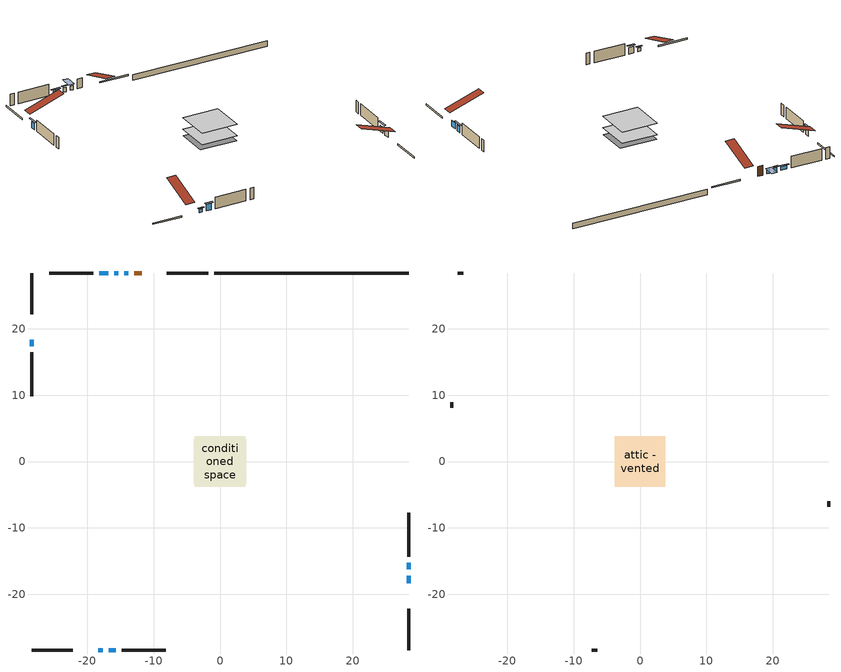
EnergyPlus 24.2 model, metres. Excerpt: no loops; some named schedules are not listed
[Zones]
conditioned space
 floor adiabatic (AdiabaticFloorConstruction): -3.8,-3.8 -3.8,3.8 3.8,3.8 3.8,-3.8 z0.31
 floor foundation (Slab1 construction): -3.96,-3.35 -3.96,3.35 3.96,3.35 3.96,-3.35 z-0.91
 wall outside (RimJoist1 construction): -1.77,28.42 -8.02,28.42 / -28.42,-28.42 -22.17,-28.42 / -28.42,28.42 -28.42,22.17 / 28.42,-28.42 28.42,-22.17 z0.31:0.61
 wall outside (AdiabaticWallConstruction 1): -11.83,28.42 -12.9,28.42 z0.31:2.34
 wall outside (AdiabaticWallConstruction): -13.83,28.42 -14.42,28.42 / -15.34,28.42 -15.93,28.42 z0.31:1.23; 28.42,-18.36 28.42,-17.19 / 28.42,-16.26 28.42,-15.29 / -28.42,18.36 -28.42,17.39 z0.31:1.53; -16.86,28.42 -18.18,28.42 / -18.36,-28.42 -17.7,-28.42 z0.31:1.05; -16.77,-28.42 -15.73,-28.42 z0.31:1.68
 wall outside (Wall1 construction): -19.11,28.42 -25.72,28.42 / -14.8,-28.42 -8.19,-28.42 / -28.42,16.47 -28.42,9.86 / 28.42,-14.37 28.42,-7.75 z0.31:2.75
 wall foundation (FoundationWall1 construction): 28.42,28.42 -0.84,28.42 z-0.91:0.31
 window (WindowConstruction 6): -13.83,28.42 -14.41,28.42 z0.31:1.22
 window (WindowConstruction 7): -15.34,28.42 -15.93,28.42 z0.31:1.22
 window (WindowConstruction): 28.42,-18.36 28.42,-17.19 z0.31:1.53
 window (WindowConstruction 1): 28.42,-16.26 28.42,-15.29 z0.31:1.53
 window (WindowConstruction 2): -16.86,28.42 -18.18,28.42 z0.31:1.05
 window (WindowConstruction 3): -18.36,-28.42 -17.7,-28.42 z0.31:1.05
 window (WindowConstruction 4): -16.77,-28.42 -15.73,-28.42 z0.31:1.68
 window (WindowConstruction 5): -28.42,18.36 -28.42,17.4 z0.31:1.53
 door (Door): -11.83,28.42 -12.9,28.42 z0.31:2.34
 ceiling adiabatic (AdiabaticFloorConstruction): 3.8,-3.8 3.8,3.8 -3.8,3.8 -3.8,-3.8 z0.31
attic - vented
 floor to conditioned space (Floor1 construction Reversed): -3.8,-3.8 -3.8,3.8 3.8,3.8 3.8,-3.8 z2.75
 wall outside (Wall2 construction): -26.65,28.42 -27.49,28.42 / -7.26,-28.42 -6.42,-28.42 / -28.42,8.93 -28.42,8.09 / 28.42,-6.82 28.42,-5.98 z0.31:2.75
 roof outside (Roof1 construction): -10.9,28.42,2.75 -10.9,21.02,5.21 -8.95,21.02,5.21 -8.95,28.42,2.75; -19.29,-28.42,2.75 -19.29,-21.02,5.21 -21.24,-21.02,5.21 -21.24,-28.42,2.75; -28.42,19.29,2.75 -21.02,19.29,5.21 -21.02,21.24,5.21 -28.42,21.24,2.75; 28.42,-19.29,2.75 21.02,-19.29,5.21 21.02,-21.24,5.21 28.42,-21.24,2.75
shading: -14.71,28.42 -13.53,28.42 -13.53,30.86 -14.71,30.86 z1.52; -16.23,28.42 -15.04,28.42 -15.04,28.72 -16.23,28.72 z1.52; 28.42,-14.68 28.42,-16.87 28.72,-16.87 28.72,-14.68 z2.14; -18.48,28.42 -16.56,28.42 -16.56,28.72 -18.48,28.72 z1.35; -17.4,-28.42 -18.66,-28.42 -18.66,-28.72 -17.4,-28.72 z1.35; -15.43,-28.42 -17.07,-28.42 -17.07,-28.72 -15.43,-28.72 z1.98; -28.42,16.79 -28.42,18.97 -28.72,18.97 -28.72,16.79 z2.14
[Building]
Building 1: Terrain=Suburbs
[Site:Location]
Fredericton_NB: Latitude {deg}=45.87; Longitude {deg}=-66.54; Time Zone {hr}=-4; Elevation {m}=21; Keep Site Location Information=Yes
[Site:GroundTemperature:Shallow]
1.40444, -0.745387, -0.917552, 0.102649, 4.19819, 8.27465, 11.8087, 14.0475, 14.2377, 12.4168, 8.97287, 5.02146
[Site:WaterMainsTemperature]
Calculation Method=Schedule; Temperature Schedule=mains temperature schedule
[Material] Roughness=Rough; Thermal Absorptance=0.9
Name | Thickness {m} | Conductivity {W/m-K} | Density {kg/m3} | Specific Heat {J/kg-K} | Solar Absorptance | Visible Absorptance
asphalt or fiberglass shingles | 0.00635 | 0.162714 | 1121.4 | 1465.45 | 0.4 | 0.4
ceiling loosefill ins | 0.0846667 | 0.0480833 | 16.02 | 1046.75 | 0.7 | 0.7
ceiling stud and cavity | 0.1397 | 0.0873758 | 65.682 | 1177.47 | 0.7 | 0.7
concrete 4.0 in. | 0.1016 | 1.803125 | 2242.8 | 837.4 | 0.7 | 0.7
concrete 8.0 in. | 0.2032 | 1.803125 | 2242.8 | 837.4 | 0.7 | 0.7
door material | 0.04445 | 0.327969 | 512.64 | 1214.23 | 0.7 | 0.7
floor covering | 0.0127 | 0.0433444 | 54.468 | 1339.84 | 0.6 | 0.6
floor rigid ins; wall rigid ins | 0.512978 | 0.029427 | 32.04 | 1214.23 | 0.7 | 0.7
floor stud and cavity | 0.1397 | 1.75129 | 37.0049 | 1207.88 | 0.7 | 0.7
furniture material conditioned space 1 | 0.1524 | 0.115458 | 640.8 | 1214.23 | 0.6 | 0.6
gypsum board | 0.0127 | 0.160291 | 801 | 837.4 | 0.6 | 0.6
osb sheathing 0.5 in. | 0.0127 | 0.115458 | 512.64 | 1214.23 | 0.7 | 0.7
osb sheathing 0.75 in. | 0.01905 | 0.115458 | 512.64 | 1214.23 | 0.7 | 0.7
rim joist stud and cavity | 0.0508 | 24.0425 | 6.31874 | 1174.65 | 0.6 | 0.6
slab rigid ins | 5.28523e-05 | 0.029427 | 32.04 | 1214.23 | 0.7 | 0.7
wall stud and cavity | 0.1397 | 0.0973478 | 139.0536 | 1170.24 | 0.7 | 0.7
wall stud and cavity 1 | 0.0889 | 6.9971 | 50.32683 | 1063.81 | 0.6 | 0.6
wall stud and cavity 2 | 0.0889 | 0.380278 | 52.3479 | 1209.89 | 0.7 | 0.7
wall stud and cavity 3 | 0.0889 | 0.391764 | 83.0341 | 1211.67 | 0.7 | 0.7
wood siding | 0.0254 | 0.102417 | 544.68 | 1172.36 | 0.4 | 0.4
wood siding 1 | 0.00254 | 0.102417 | 544.68 | 1172.36 | 0.4 | 0.4
wood siding 2; wood siding 3; wood siding 4 | 0.0254 | 0.102417 | 544.68 | 1172.36 | 0.7 | 0.7
[WindowMaterial:SimpleGlazingSystem]
Name | U-Factor {W/m2-K} | Solar Heat Gain Coefficient
WindowMaterial | 2.92303 | 0.66
WindowMaterial 1 | 2.93212 | 0.65
WindowMaterial 2 | 3.05704 | 0.44
WindowMaterial 3 | 2.98322 | 0.6
WindowMaterial 4 | 2.302429 | 0.51
WindowMaterial 5 | 2.98209 | 0.6
[Construction]
AdiabaticFloorConstruction: floor stud and cavity, floor rigid ins, osb sheathing 0.75 in., floor covering
AdiabaticWallConstruction: wood siding 3, wall rigid ins, wall stud and cavity 2, gypsum board
AdiabaticWallConstruction 1: wood siding 4, wall rigid ins, wall stud and cavity 2, gypsum board
Door: door material
Floor1 construction Reversed: gypsum board, ceiling stud and cavity, ceiling loosefill ins
FoundationWall1 construction: concrete 8.0 in.
furniture construction conditioned space 1: furniture material conditioned space 1
PartitionWallConstruction: gypsum board, wall stud and cavity 3, gypsum board
RimJoist1 construction: wood siding 2, rim joist stud and cavity
Roof1 construction: asphalt or fiberglass shingles
Slab1 construction: slab rigid ins, concrete 4.0 in.
Wall1 construction: wood siding, osb sheathing 0.5 in., wall stud and cavity, gypsum board
Wall2 construction: wood siding 1, wall stud and cavity 1
WindowConstruction; WindowConstruction 4: WindowMaterial
WindowConstruction 1; WindowConstruction 5: WindowMaterial 1
WindowConstruction 2: WindowMaterial 2
WindowConstruction 3: WindowMaterial 3
WindowConstruction 6: WindowMaterial 4
WindowConstruction 7: WindowMaterial 5
[Zone] Multiplier=1; Part of Total Floor Area=Yes
Name | Volume {m3}
attic - vented | 23.094
conditioned space | 223.1
[Space]
Name | Zone | Volume {m3}
attic - vented 1 | attic - vented | 23.094
conditioned space 1 | conditioned space | 223.1
[ZoneInfiltration:EffectiveLeakageArea]
infil attic - vented 1: Zone or Space=attic - vented 1; Schedule=Always On Discrete; Effective Air Leakage Area {cm2}=2307.6; Stack Coefficient=0.000341042; Wind Coefficient=1.24774e-05
[ZoneMixing]
whole house fan mix: Zone or Space=attic - vented; Schedule=Always On Continuous; Design Flow Rate Calculation Method=Flow/Zone; Design Flow Rate {m3/s}=0; Source Zone or Space=conditioned space
[SurfaceProperty:ExposedFoundationPerimeter]
Slab1: Exposed Perimeter Calculation Method=TotalExposedPerimeter; Total Exposed Perimeter {m}=29.261
[InternalMass] Zone or ZoneList=conditioned space; Space or SpaceList=conditioned space 1
Name | Construction | Surface Area {m2}
furniture mass conditioned space 1 | furniture construction conditioned space 1 | 44.3361
partition wall mass | PartitionWallConstruction | 110.84
[Lights]
interior lighting: Zone or ZoneList or Space or SpaceList=conditioned space 1; Schedule=interior lighting schedule; Design Level Calculation Method=LightingLevel; Lighting Level {W}=343.2; Return Air Fraction=0; Fraction Radiant=0.6; Fraction Visible=0.2; Fraction Replaceable=1
[People]
occupants: Zone or ZoneList or Space or SpaceList=conditioned space 1; Number of People Schedule=occupants schedule; Number of People Calculation Method=People; Number of People=3; Fraction Radiant=0.314171; Sensible Heat Fraction=0.56303; Activity Level Schedule=occupants activity schedule; Carbon Dioxide Generation Rate {m3/s-W}=0; Enable ASHRAE 55 Comfort Warnings=No; Mean Radiant Temperature Calculation Type=EnclosureAveraged
[ElectricEquipment] Zone or ZoneList or Space or SpaceList=conditioned space 1; Design Level Calculation Method=EquipmentLevel
Name | Schedule | Design Level {W} | Fraction Latent | Fraction Radiant | Fraction Lost
clothes dryer | clothes dryer schedule | 140.772 | 0.015 | 0.081 | 0.85
clothes washer | clothes washer schedule | 32.1985 | 0.03 | 0.162 | 0.7
cooking range | cooking range schedule | 215.147 | 0.08 | 0.432 | 0.2
dishwasher | dishwasher schedule | 66.8632 | 0.3 | 0.18 | 0.4
fridge | fridge schedule | 72.9452 | 0 | 0.6 | 0
mech vent house fan | mech vent house fan schedule | 0 | 0 | 0 | 1
mech vent house fan cfis | mech vent house fan cfis schedule | 0 | 0 | 0 | 0
misc plug loads | misc plug loads schedule | 494.7 | 0.045 | 0.513 | 0.1
whole house fan | Always On Discrete | 0 | 0 | 0 | 1
[OtherEquipment] Zone or ZoneList or Space or SpaceList=conditioned space 1; Design Level Calculation Method=EquipmentLevel
Name | Fuel Type | Schedule | Design Level {W} | Fraction Latent | Fraction Radiant | Fraction Lost
clothes dryer 1 | Electricity | clothes dryer schedule | 0 | 0.015 | 0.081 | 0.85
cooking range 1 | Electricity | cooking range schedule | 0 | 0.08 | 0.432 | 0.2
general water use latent | None | general water use schedule | 62.594 | 1 | 0 | 0
general water use sensible | None | general water use schedule | -61.6891 | 0 | 0.6 | 0
mech vent house fan latent load | None | Always On Discrete | 0 | 1 | 0 | 0
mech vent house fan sensible load | None | Always On Discrete | 0 | 0 | 0 | 0
water heater energy adjustment1 | Electricity | Always On Discrete | 0.01 | 0 | 0 | 1
[ZoneInfiltration:DesignFlowRate] Zone or ZoneList or Space or SpaceList=conditioned space 1; Schedule=Always On Discrete; Design Flow Rate Calculation Method=Flow/Zone; Design Flow Rate {m3/s}=0
infil flow; natural vent flow; whole house fan flow
[ZoneControl:Thermostat]
conditioned space Thermostat: Zone or ZoneList=conditioned space; Control Type Schedule=conditioned space Thermostat Schedule; Control 1=conditioned space temperature setpoint; Temperature Difference Between Cutout And Setpoint {deltaC}=0
[ZoneHVAC:Baseboard:Convective:Electric]
electric baseboard: Availability Schedule=Always On Discrete; Heating Design Capacity {W}=18709.1; Efficiency=1
[AirLoopHVAC:UnitarySystem]
unit heater unitary system: Control Type=Load; Controlling Zone or Thermostat Location=conditioned space; Dehumidification Control Type=None; Availability Schedule=Always On Discrete; Supply Fan=unit heater supply fan; Fan Placement=BlowThrough; Supply Air Fan Operating Mode Schedule=unit heater auto fan schedule; Heating Coil=unit heater htg coil; DX Heating Coil Sizing Ratio=1; Use DOAS DX Cooling Coil=No; Minimum Supply Air Temperature {C}=2; Latent Load Control=SensibleOnlyLoadControl; Cooling Supply Air Flow Rate Method=None; Heating Supply Air Flow Rate Method=SupplyAirFlowRate; Heating Supply Air Flow Rate {m3/s}=0.00141584; No Load Supply Air Flow Rate Method=SupplyAirFlowRate; No Load Supply Air Flow Rate {m3/s}=0; No Load Supply Air Flow Rate Control Set To Low Speed=Yes; Maximum Supply Air Temperature {C}=48.8889; Maximum Outdoor Dry-Bulb Temperature for Supplemental Heater Operation {C}=21; Ancillary On-Cycle Electric Power {W}=0; Ancillary Off-Cycle Electric Power {W}=0
[Fan:SystemModel]
unit heater supply fan: Availability Schedule=Always On Discrete; Design Maximum Air Flow Rate {m3/s}=0.00141584; Speed Control Method=Discrete; Electric Power Minimum Flow Rate Fraction=0.2; Design Pressure Rise {Pa}=500; Motor Efficiency=1; Motor In Air Stream Fraction=1; Design Electric Power Consumption {W}=Autosize; Design Power Sizing Method=PowerPerFlow; Electric Power Per Unit Flow Rate {W/(m3/s)}=28251.7; Electric Power Per Unit Flow Rate Per Unit Pressure {W/((m3/s)-Pa)}=1.66667; Fan Total Efficiency=0.7; Motor Loss Radiative Fraction=0; Number of Speeds=1; Speed Flow Fraction 1=1; Speed Electric Power Fraction 1=1
[Coil:Heating:Fuel]
unit heater htg coil: Availability Schedule=Always On Discrete; Fuel Type=OtherFuel1; Burner Efficiency=0.3; Nominal Capacity {W}=0.293071; On Cycle Parasitic Electric Load {W}=0; Off Cycle Parasitic Fuel Load {W}=0
[Zone equipment]
conditioned space: electric baseboard, unit heater unitary system
[Foundation:Kiva]
Foundation Kiva 1: Initial Indoor Air Temperature {C}=18; Wall Height Above Grade {m}=0.309982; Wall Depth Below Slab {m}=0.2032
[Foundation:Kiva:Settings]
Soil Conductivity {W/m-K}=0.849921; Soil Density {kg/m3}=1842.3; Soil Specific Heat {J/kg-K}=418.7; Ground Solar Absorptivity=0.9; Ground Thermal Absorptivity=0.9; Ground Surface Roughness {m}=0.03; Far-Field Width {m}=40; Deep-Ground Boundary Condition=ZeroFlux; Deep-Ground Depth {m}=40; Minimum Cell Dimension {m}=0.2; Maximum Cell Growth Coefficient=3; Simulation Timestep=Timestep
[Exterior:Lights]
exterior lighting: Schedule=exterior lighting schedule; Design Level {W}=75.6
[EnergyManagementSystem:GlobalVariable]
infil_program_Qfan
infil_program_Qinf
natural_vent_program_Qnv
natural_vent_program_Qwhf
[EnergyManagementSystem:Sensor]
Name | Output:Variable or Output:Meter Index Key | Output:Variable or Output:Meter
airflow_gain | infil flow | Infiltration Sensible Heat Gain Energy
airflow_gain_1 | natural vent flow | Infiltration Sensible Heat Gain Energy
airflow_gain_2 | whole house fan flow | Infiltration Sensible Heat Gain Energy
airflow_loss | infil flow | Infiltration Sensible Heat Loss Energy
airflow_loss_1 | natural vent flow | Infiltration Sensible Heat Loss Energy
airflow_loss_2 | whole house fan flow | Infiltration Sensible Heat Loss Energy
clg_load_cond |  | Cooling:EnergyTransfer:Zone:CONDITIONED SPACE
clg_sp_s; clg_sp_s_1 | cooling setpoint | Schedule Value
clothes_dryer_exhaust_0_sch_s | clothes dryer exhaust 0 schedule | Schedule Value
conditioned_space_clg_unmet_s | conditioned space | Zone Cooling Setpoint Not Met Time
conditioned_space_htg_unmet_s | conditioned space | Zone Heating Setpoint Not Met Time
cool_season | cooling season schedule | Schedule Value
fridge_tin_s | conditioned space | Zone Mean Air Temperature
htg_load_cond |  | Heating:EnergyTransfer:Zone:CONDITIONED SPACE
htg_sp_s; htg_sp_s_1 | heating setpoint | Schedule Value
ig_ee_conv | clothes dryer | Electric Equipment Convective Heating Energy
ig_ee_conv_2 | cooking range | Electric Equipment Convective Heating Energy
ig_ee_conv_4 | fridge | Electric Equipment Convective Heating Energy
ig_ee_conv_5 | misc plug loads | Electric Equipment Convective Heating Energy
ig_ee_conv_6 | whole house fan | Electric Equipment Convective Heating Energy
ig_ee_rad | clothes dryer | Electric Equipment Radiant Heating Energy
ig_ee_rad_2 | cooking range | Electric Equipment Radiant Heating Energy
ig_ee_rad_4 | fridge | Electric Equipment Radiant Heating Energy
ig_ee_rad_5 | misc plug loads | Electric Equipment Radiant Heating Energy
ig_ee_rad_6 | whole house fan | Electric Equipment Radiant Heating Energy
ig_lgt_conv | interior lighting | Lights Convective Heating Energy
ig_lgt_rad | interior lighting | Lights Radiant Heating Energy
ig_lgt_vis | interior lighting | Lights Visible Radiation Heating Energy
ig_oe_conv | clothes dryer 1 | Other Equipment Convective Heating Energy
ig_oe_conv_1 | cooking range 1 | Other Equipment Convective Heating Energy
ig_oe_conv_2 | general water use latent | Other Equipment Convective Heating Energy
ig_oe_conv_3 | general water use sensible | Other Equipment Convective Heating Energy
ig_oe_conv_4 | water heater energy adjustment1 | Other Equipment Convective Heating Energy
ig_oe_rad | clothes dryer 1 | Other Equipment Radiant Heating Energy
ig_oe_rad_1 | cooking range 1 | Other Equipment Radiant Heating Energy
ig_oe_rad_2 | general water use latent | Other Equipment Radiant Heating Energy
ig_oe_rad_3 | general water use sensible | Other Equipment Radiant Heating Energy
ig_oe_rad_4 | water heater energy adjustment1 | Other Equipment Radiant Heating Energy
ig_ppl_conv | occupants | People Convective Heating Energy
ig_ppl_rad | occupants | People Radiant Heating Energy
im_conv | furniture mass conditioned space 1 | Surface Inside Face Convection Heat Gain Energy
im_conv_1 | partition wall mass | Surface Inside Face Convection Heat Gain Energy
im_ig | furniture mass conditioned space 1 | Surface Inside Face Internal Gains Radiation Heat Gain Energy
im_ig_1 | partition wall mass | Surface Inside Face Internal Gains Radiation Heat Gain Energy
im_lgt | furniture mass conditioned space 1 | Surface Inside Face Lights Radiation Heat Gain Energy
im_lgt_1 | partition wall mass | Surface Inside Face Lights Radiation Heat Gain Energy
im_sol | furniture mass conditioned space 1 | Surface Inside Face Solar Radiation Heat Gain Energy
im_sol_1 | partition wall mass | Surface Inside Face Solar Radiation Heat Gain Energy
im_surf | furniture mass conditioned space 1 | Surface Inside Face Net Surface Thermal Radiation Heat Gain Energy
im_surf_1 | partition wall mass | Surface Inside Face Net Surface Thermal Radiation Heat Gain Energy
mv_conv | mech vent house fan | Electric Equipment Convective Heating Energy
mv_conv_1 | mech vent house fan cfis | Electric Equipment Convective Heating Energy
mv_conv_2 | mech vent house fan latent load | Other Equipment Convective Heating Energy
mv_conv_3 | mech vent house fan sensible load | Other Equipment Convective Heating Energy
mv_rad | mech vent house fan | Electric Equipment Radiant Heating Energy
mv_rad_1 | mech vent house fan cfis | Electric Equipment Radiant Heating Energy
mv_rad_2 | mech vent house fan latent load | Other Equipment Radiant Heating Energy
mv_rad_3 | mech vent house fan sensible load | Other Equipment Radiant Heating Energy
natural_vent_s | natural vent schedule | Schedule Value
out_pb_s |  | Site Outdoor Air Barometric Pressure
out_wt_s |  | Site Outdoor Air Humidity Ratio
site_vw_s |  | Site Wind Speed
ss_back_out | Window1 | Surface Window Shortwave from Zone Back Out Window Heat Transfer Rate
ss_back_out_1 | Window2 | Surface Window Shortwave from Zone Back Out Window Heat Transfer Rate
ss_back_out_2 | Window3 | Surface Window Shortwave from Zone Back Out Window Heat Transfer Rate
ss_back_out_3 | Window4 | Surface Window Shortwave from Zone Back Out Window Heat Transfer Rate
ss_back_out_4 | Window5 | Surface Window Shortwave from Zone Back Out Window Heat Transfer Rate
ss_back_out_5 | Window7 | Surface Window Shortwave from Zone Back Out Window Heat Transfer Rate
ss_back_out_6 | Window8 | Surface Window Shortwave from Zone Back Out Window Heat Transfer Rate
ss_back_out_7 | Window9 | Surface Window Shortwave from Zone Back Out Window Heat Transfer Rate
ss_conv | Door1 | Surface Inside Face Convection Heat Gain Energy
ss_conv_1 | Window1 | Surface Inside Face Convection Heat Gain Energy
ss_conv_2 | Window2 | Surface Inside Face Convection Heat Gain Energy
ss_conv_3 | Window3 | Surface Inside Face Convection Heat Gain Energy
ss_conv_4 | Window4 | Surface Inside Face Convection Heat Gain Energy
ss_conv_5 | Window5 | Surface Inside Face Convection Heat Gain Energy
ss_conv_6 | Window7 | Surface Inside Face Convection Heat Gain Energy
ss_conv_7 | Window8 | Surface Inside Face Convection Heat Gain Energy
ss_conv_8 | Window9 | Surface Inside Face Convection Heat Gain Energy
ss_ig | Door1 | Surface Inside Face Internal Gains Radiation Heat Gain Energy
ss_ig_1 | Window1 | Surface Inside Face Internal Gains Radiation Heat Gain Energy
ss_ig_2 | Window2 | Surface Inside Face Internal Gains Radiation Heat Gain Energy
ss_ig_3 | Window3 | Surface Inside Face Internal Gains Radiation Heat Gain Energy
ss_ig_4 | Window4 | Surface Inside Face Internal Gains Radiation Heat Gain Energy
ss_ig_5 | Window5 | Surface Inside Face Internal Gains Radiation Heat Gain Energy
ss_ig_6 | Window7 | Surface Inside Face Internal Gains Radiation Heat Gain Energy
ss_ig_7 | Window8 | Surface Inside Face Internal Gains Radiation Heat Gain Energy
ss_ig_8 | Window9 | Surface Inside Face Internal Gains Radiation Heat Gain Energy
ss_lgt | Door1 | Surface Inside Face Lights Radiation Heat Gain Energy
ss_sol | Door1 | Surface Inside Face Solar Radiation Heat Gain Energy
ss_surf | Door1 | Surface Inside Face Net Surface Thermal Radiation Heat Gain Energy
ss_surf_1 | Window1 | Surface Inside Face Net Surface Thermal Radiation Heat Gain Energy
ss_surf_2 | Window2 | Surface Inside Face Net Surface Thermal Radiation Heat Gain Energy
ss_surf_3 | Window3 | Surface Inside Face Net Surface Thermal Radiation Heat Gain Energy
ss_surf_4 | Window4 | Surface Inside Face Net Surface Thermal Radiation Heat Gain Energy
ss_surf_5 | Window5 | Surface Inside Face Net Surface Thermal Radiation Heat Gain Energy
ss_surf_6 | Window7 | Surface Inside Face Net Surface Thermal Radiation Heat Gain Energy
ss_surf_7 | Window8 | Surface Inside Face Net Surface Thermal Radiation Heat Gain Energy
ss_surf_8 | Window9 | Surface Inside Face Net Surface Thermal Radiation Heat Gain Energy
ss_trans_in | Window1 | Surface Window Transmitted Solar Radiation Rate
ss_trans_in_1 | Window2 | Surface Window Transmitted Solar Radiation Rate
ss_trans_in_2 | Window3 | Surface Window Transmitted Solar Radiation Rate
ss_trans_in_3 | Window4 | Surface Window Transmitted Solar Radiation Rate
ss_trans_in_4 | Window5 | Surface Window Transmitted Solar Radiation Rate
ss_trans_in_5 | Window7 | Surface Window Transmitted Solar Radiation Rate
ss_trans_in_6 | Window8 | Surface Window Transmitted Solar Radiation Rate
ss_trans_in_7 | Window9 | Surface Window Transmitted Solar Radiation Rate
ss_trans_out | Window1 | Surface Inside Face Initial Transmitted Diffuse Transmitted Out Window Solar Radiation Rate
ss_trans_out_1 | Window2 | Surface Inside Face Initial Transmitted Diffuse Transmitted Out Window Solar Radiation Rate
ss_trans_out_2 | Window3 | Surface Inside Face Initial Transmitted Diffuse Transmitted Out Window Solar Radiation Rate
ss_trans_out_3 | Window4 | Surface Inside Face Initial Transmitted Diffuse Transmitted Out Window Solar Radiation Rate
ss_trans_out_4 | Window5 | Surface Inside Face Initial Transmitted Diffuse Transmitted Out Window Solar Radiation Rate
ss_trans_out_5 | Window7 | Surface Inside Face Initial Transmitted Diffuse Transmitted Out Window Solar Radiation Rate
ss_trans_out_6 | Window8 | Surface Inside Face Initial Transmitted Diffuse Transmitted Out Window Solar Radiation Rate
ss_trans_out_7 | Window9 | Surface Inside Face Initial Transmitted Diffuse Transmitted Out Window Solar Radiation Rate
s_conv | Floor1 | Surface Inside Face Convection Heat Gain Energy
s_conv_1 | FoundationWall1 | Surface Inside Face Convection Heat Gain Energy
s_conv_10 | Wall1:180 | Surface Inside Face Convection Heat Gain Energy
s_conv_11 | Wall1:270 | Surface Inside Face Convection Heat Gain Energy
s_conv_12 | Wall1:90 | Surface Inside Face Convection Heat Gain Energy
s_conv_2 | inferred conditioned ceiling | Surface Inside Face Convection Heat Gain Energy
s_conv_3 | inferred conditioned floor | Surface Inside Face Convection Heat Gain Energy
s_conv_4 | RimJoist1:0 | Surface Inside Face Convection Heat Gain Energy
s_conv_5 | RimJoist1:180 | Surface Inside Face Convection Heat Gain Energy
s_conv_6 | RimJoist1:270 | Surface Inside Face Convection Heat Gain Energy
s_conv_7 | RimJoist1:90 | Surface Inside Face Convection Heat Gain Energy
s_conv_8 | Slab1 | Surface Inside Face Convection Heat Gain Energy
s_conv_9 | Wall1:0 | Surface Inside Face Convection Heat Gain Energy
s_ig | Floor1 | Surface Inside Face Internal Gains Radiation Heat Gain Energy
s_ig_1 | FoundationWall1 | Surface Inside Face Internal Gains Radiation Heat Gain Energy
s_ig_10 | Wall1:180 | Surface Inside Face Internal Gains Radiation Heat Gain Energy
s_ig_11 | Wall1:270 | Surface Inside Face Internal Gains Radiation Heat Gain Energy
s_ig_12 | Wall1:90 | Surface Inside Face Internal Gains Radiation Heat Gain Energy
s_ig_2 | inferred conditioned ceiling | Surface Inside Face Internal Gains Radiation Heat Gain Energy
s_ig_3 | inferred conditioned floor | Surface Inside Face Internal Gains Radiation Heat Gain Energy
s_ig_4 | RimJoist1:0 | Surface Inside Face Internal Gains Radiation Heat Gain Energy
s_ig_5 | RimJoist1:180 | Surface Inside Face Internal Gains Radiation Heat Gain Energy
s_ig_6 | RimJoist1:270 | Surface Inside Face Internal Gains Radiation Heat Gain Energy
s_ig_7 | RimJoist1:90 | Surface Inside Face Internal Gains Radiation Heat Gain Energy
s_ig_8 | Slab1 | Surface Inside Face Internal Gains Radiation Heat Gain Energy
s_ig_9 | Wall1:0 | Surface Inside Face Internal Gains Radiation Heat Gain Energy
s_lgt | Floor1 | Surface Inside Face Lights Radiation Heat Gain Energy
s_lgt_1 | FoundationWall1 | Surface Inside Face Lights Radiation Heat Gain Energy
s_lgt_10 | Wall1:180 | Surface Inside Face Lights Radiation Heat Gain Energy
s_lgt_11 | Wall1:270 | Surface Inside Face Lights Radiation Heat Gain Energy
s_lgt_12 | Wall1:90 | Surface Inside Face Lights Radiation Heat Gain Energy
s_lgt_2 | inferred conditioned ceiling | Surface Inside Face Lights Radiation Heat Gain Energy
s_lgt_3 | inferred conditioned floor | Surface Inside Face Lights Radiation Heat Gain Energy
s_lgt_4 | RimJoist1:0 | Surface Inside Face Lights Radiation Heat Gain Energy
s_lgt_5 | RimJoist1:180 | Surface Inside Face Lights Radiation Heat Gain Energy
